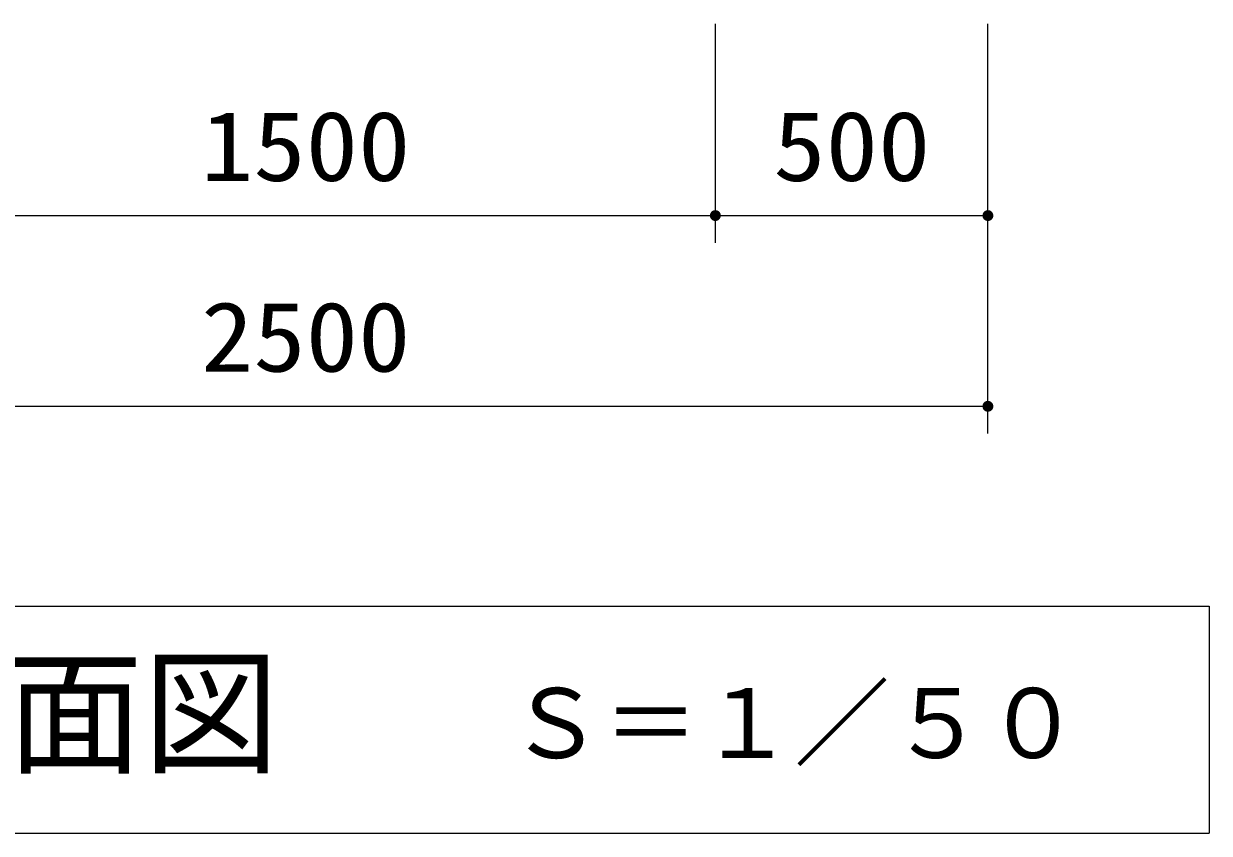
# Model space of a CAD drawing. Units: millimetres, scale not verified. Extents: x -14850 to 14850, y -10500 to 10500.
# Drawn here: x 874 to 3049, y -7805 to -6319 of the extents above; entities that cross this region are included whole.
import ezdxf
from ezdxf.enums import TextEntityAlignment as Align

# ---------------------------------------------------------------- set-up
doc = ezdxf.new("R2010")
doc.units = ezdxf.units.MM
doc.header["$LTSCALE"] = 50
doc.layers.add('0-0_機器', color=3, linetype='Continuous', lineweight=25)
doc.layers.add('0-5_製作', color=5, linetype='Continuous', lineweight=25)
doc.styles.add('ＭＳ ゴシック', font='')
doc.styles.get('ＭＳ ゴシック').set_extended_font_data('MS Gothic')

msp = doc.modelspace()

# ---------------------------------------------------------------- linework, layer by layer
at = {"layer": '0-0_機器'}
for p, q in [((-284, -7388.64), (3049.33, -7388.64)), ((3049.33, -7388.64), (3049.33, -7805.3)), ((-284, -7805.3), (3049.33, -7805.3))]:
    msp.add_line(p, q, dxfattribs=at)
at = {"layer": '0-5_製作', "color": 2}
for p, q in [((2143.15, -6721.59), (2143.15, -6319.44)), ((2643.15, -7071.59), (2643.15, -6319.44)), ((643.15, -6671.59), (2143.15, -6671.59)), ((2143.15, -6671.59), (2643.15, -6671.59)), ((143.15, -7021.59), (2643.15, -7021.59))]:
    msp.add_line(p, q, dxfattribs=at)
at = {"layer": '0-5_製作'}
for points in [[(2133.15, -6671.59), (2143.15, -6661.59), (2143.15, -6671.59)], [(2133.17, -6670.96), (2143.15, -6661.59), (2133.15, -6671.59)], [(2133.47, -6674.07), (2133.15, -6671.59), (2143.15, -6671.59)], [(2133.23, -6672.84), (2133.15, -6671.59), (2133.47, -6674.07)], [(2133.33, -6669.71), (2143.15, -6661.59), (2133.17, -6670.96)], [(2133.64, -6668.5), (2143.15, -6661.59), (2133.33, -6669.71)], [(2133.47, -6674.07), (2143.15, -6671.59), (2133.85, -6675.27)], [(2134.1, -6667.33), (2143.15, -6661.59), (2133.64, -6668.5)], [(2133.85, -6675.27), (2143.15, -6671.59), (2134.39, -6676.4)], [(2134.71, -6666.23), (2143.15, -6661.59), (2134.1, -6667.33)], [(2134.39, -6676.4), (2143.15, -6671.59), (2135.06, -6677.46)], [(2135.45, -6665.21), (2143.15, -6661.59), (2134.71, -6666.23)], [(2135.06, -6677.46), (2143.15, -6671.59), (2135.86, -6678.43)], [(2136.31, -6664.3), (2143.15, -6661.59), (2135.45, -6665.21)], [(2135.86, -6678.43), (2143.15, -6671.59), (2136.78, -6679.29)], [(2137.27, -6663.5), (2143.15, -6661.59), (2136.31, -6664.3)], [(2136.78, -6679.29), (2143.15, -6671.59), (2137.79, -6680.03)], [(2138.33, -6662.82), (2143.15, -6661.59), (2137.27, -6663.5)], [(2137.79, -6680.03), (2143.15, -6671.59), (2138.89, -6680.63)], [(2138.33, -6662.82), (2141.9, -6661.66), (2143.15, -6661.59)], [(2139.47, -6662.29), (2141.9, -6661.66), (2138.33, -6662.82)], [(2138.89, -6680.63), (2143.15, -6671.59), (2140.06, -6681.1)], [(2139.47, -6662.29), (2140.67, -6661.9), (2141.9, -6661.66)], [(2140.06, -6681.1), (2143.15, -6671.59), (2141.28, -6681.41)], [(2141.28, -6681.41), (2143.15, -6671.59), (2142.52, -6681.57)], [(2142.52, -6681.57), (2143.15, -6671.59), (2143.15, -6681.59)], [(2143.15, -6661.59), (2152.45, -6667.9), (2143.15, -6671.59)], [(2143.15, -6661.59), (2151.92, -6666.77), (2152.45, -6667.9)], [(2143.15, -6661.59), (2151.24, -6665.71), (2151.92, -6666.77)], [(2143.15, -6661.59), (2150.44, -6664.74), (2151.24, -6665.71)], [(2143.15, -6661.59), (2149.53, -6663.88), (2150.44, -6664.74)], [(2143.15, -6661.59), (2148.51, -6663.14), (2149.53, -6663.88)], [(2143.15, -6661.59), (2147.41, -6662.54), (2148.51, -6663.14)], [(2143.15, -6661.59), (2146.24, -6662.07), (2147.41, -6662.54)], [(2143.15, -6661.59), (2145.03, -6661.76), (2146.24, -6662.07)], [(2143.15, -6661.59), (2143.78, -6661.6), (2145.03, -6661.76)], [(2143.15, -6671.59), (2152.45, -6667.9), (2152.84, -6669.1)], [(2143.15, -6671.59), (2152.84, -6669.1), (2153.07, -6670.33)], [(2143.15, -6671.59), (2153.07, -6670.33), (2153.15, -6671.59)], [(2143.15, -6671.59), (2149.03, -6679.68), (2143.15, -6681.59)], [(2143.15, -6671.59), (2150, -6678.87), (2149.03, -6679.68)], [(2143.15, -6671.59), (2150.86, -6677.96), (2150, -6678.87)], [(2143.15, -6671.59), (2151.6, -6676.94), (2150.86, -6677.96)], [(2143.15, -6671.59), (2152.2, -6675.84), (2151.6, -6676.94)], [(2143.15, -6671.59), (2152.66, -6674.68), (2152.2, -6675.84)], [(2143.15, -6671.59), (2152.97, -6673.46), (2152.66, -6674.68)], [(2143.15, -6671.59), (2153.13, -6672.21), (2152.97, -6673.46)], [(2143.15, -6671.59), (2153.15, -6671.59), (2153.13, -6672.21)], [(2633.15, -6671.59), (2643.15, -6661.59), (2643.15, -6671.59)], [(2633.17, -6670.96), (2643.15, -6661.59), (2633.15, -6671.59)], [(2633.47, -6674.07), (2633.15, -6671.59), (2643.15, -6671.59)], [(2633.23, -6672.84), (2633.15, -6671.59), (2633.47, -6674.07)], [(2633.33, -6669.71), (2643.15, -6661.59), (2633.17, -6670.96)], [(2633.64, -6668.5), (2643.15, -6661.59), (2633.33, -6669.71)], [(2633.47, -6674.07), (2643.15, -6671.59), (2633.85, -6675.27)], [(2634.1, -6667.33), (2643.15, -6661.59), (2633.64, -6668.5)], [(2633.85, -6675.27), (2643.15, -6671.59), (2634.39, -6676.4)], [(2634.71, -6666.23), (2643.15, -6661.59), (2634.1, -6667.33)], [(2634.39, -6676.4), (2643.15, -6671.59), (2635.06, -6677.46)], [(2635.45, -6665.21), (2643.15, -6661.59), (2634.71, -6666.23)], [(2635.06, -6677.46), (2643.15, -6671.59), (2635.86, -6678.43)], [(2636.31, -6664.3), (2643.15, -6661.59), (2635.45, -6665.21)], [(2635.86, -6678.43), (2643.15, -6671.59), (2636.78, -6679.29)], [(2636.31, -6664.3), (2641.9, -6661.66), (2643.15, -6661.59)], [(2637.27, -6663.5), (2641.9, -6661.66), (2636.31, -6664.3)], [(2636.78, -6679.29), (2643.15, -6671.59), (2637.79, -6680.03)], [(2637.27, -6663.5), (2640.66, -6661.9), (2641.9, -6661.66)], [(2638.33, -6662.82), (2640.66, -6661.9), (2637.27, -6663.5)], [(2637.79, -6680.03), (2643.15, -6671.59), (2638.89, -6680.63)], [(2638.33, -6662.82), (2639.47, -6662.29), (2640.66, -6661.9)], [(2638.89, -6680.63), (2643.15, -6671.59), (2640.06, -6681.1)], [(2640.06, -6681.1), (2643.15, -6671.59), (2641.28, -6681.41)], [(2641.28, -6681.41), (2643.15, -6671.59), (2642.52, -6681.57)], [(2642.52, -6681.57), (2643.15, -6671.59), (2643.15, -6681.59)], [(2643.15, -6661.59), (2651.91, -6666.77), (2643.15, -6671.59)], [(2643.15, -6661.59), (2651.24, -6665.71), (2651.91, -6666.77)], [(2643.15, -6661.59), (2650.44, -6664.74), (2651.24, -6665.71)], [(2643.15, -6661.59), (2649.53, -6663.88), (2650.44, -6664.74)], [(2643.15, -6661.59), (2648.51, -6663.14), (2649.53, -6663.88)], [(2643.15, -6661.59), (2647.41, -6662.54), (2648.51, -6663.14)], [(2643.15, -6661.59), (2646.24, -6662.07), (2647.41, -6662.54)], [(2643.15, -6661.59), (2645.03, -6661.76), (2646.24, -6662.07)], [(2643.15, -6661.59), (2643.78, -6661.6), (2645.03, -6661.76)], [(2643.15, -6671.59), (2651.91, -6666.77), (2652.45, -6667.9)], [(2643.15, -6671.59), (2652.45, -6667.9), (2652.84, -6669.1)], [(2643.15, -6671.59), (2652.84, -6669.1), (2653.07, -6670.33)], [(2643.15, -6671.59), (2653.07, -6670.33), (2653.15, -6671.59)], [(2643.15, -6671.59), (2650.86, -6677.96), (2643.15, -6681.59)], [(2643.15, -6671.59), (2651.59, -6676.94), (2650.86, -6677.96)], [(2643.15, -6671.59), (2652.2, -6675.84), (2651.59, -6676.94)], [(2643.15, -6671.59), (2652.66, -6674.68), (2652.2, -6675.84)], [(2643.15, -6671.59), (2652.97, -6673.46), (2652.66, -6674.68)], [(2643.15, -6671.59), (2653.13, -6672.21), (2652.97, -6673.46)], [(2643.15, -6671.59), (2653.15, -6671.59), (2653.13, -6672.21)], [(2143.15, -6681.59), (2149.03, -6679.68), (2147.97, -6680.35)], [(2143.15, -6681.59), (2147.97, -6680.35), (2144.41, -6681.51)], [(2144.41, -6681.51), (2147.97, -6680.35), (2146.83, -6680.88)], [(2144.41, -6681.51), (2146.83, -6680.88), (2145.64, -6681.27)], [(2643.15, -6681.59), (2650.86, -6677.96), (2650, -6678.87)], [(2643.15, -6681.59), (2650, -6678.87), (2644.4, -6681.51)], [(2644.4, -6681.51), (2650, -6678.87), (2649.03, -6679.68)], [(2644.4, -6681.51), (2649.03, -6679.68), (2645.64, -6681.27)], [(2645.64, -6681.27), (2649.03, -6679.68), (2647.97, -6680.35)], [(2645.64, -6681.27), (2647.97, -6680.35), (2646.83, -6680.88)], [(2633.15, -7021.59), (2643.15, -7011.59), (2643.15, -7021.59)], [(2633.17, -7020.96), (2643.15, -7011.59), (2633.15, -7021.59)], [(2633.47, -7024.07), (2633.15, -7021.59), (2643.15, -7021.59)], [(2633.23, -7022.84), (2633.15, -7021.59), (2633.47, -7024.07)], [(2633.33, -7019.71), (2643.15, -7011.59), (2633.17, -7020.96)], [(2633.64, -7018.5), (2643.15, -7011.59), (2633.33, -7019.71)], [(2633.47, -7024.07), (2643.15, -7021.59), (2633.85, -7025.27)], [(2634.1, -7017.33), (2643.15, -7011.59), (2633.64, -7018.5)], [(2633.85, -7025.27), (2643.15, -7021.59), (2634.39, -7026.4)], [(2634.71, -7016.23), (2643.15, -7011.59), (2634.1, -7017.33)], [(2634.39, -7026.4), (2643.15, -7021.59), (2635.06, -7027.46)], [(2635.45, -7015.21), (2643.15, -7011.59), (2634.71, -7016.23)], [(2635.06, -7027.46), (2643.15, -7021.59), (2635.86, -7028.43)], [(2636.31, -7014.3), (2643.15, -7011.59), (2635.45, -7015.21)], [(2635.86, -7028.43), (2643.15, -7021.59), (2636.78, -7029.29)], [(2637.27, -7013.5), (2643.15, -7011.59), (2636.31, -7014.3)], [(2636.78, -7029.29), (2643.15, -7021.59), (2637.79, -7030.03)], [(2637.27, -7013.5), (2641.9, -7011.66), (2643.15, -7011.59)], [(2638.33, -7012.82), (2641.9, -7011.66), (2637.27, -7013.5)], [(2637.79, -7030.03), (2643.15, -7021.59), (2638.89, -7030.63)], [(2638.33, -7012.82), (2640.66, -7011.9), (2641.9, -7011.66)], [(2639.47, -7012.29), (2640.66, -7011.9), (2638.33, -7012.82)], [(2638.89, -7030.63), (2643.15, -7021.59), (2640.06, -7031.1)], [(2640.06, -7031.1), (2643.15, -7021.59), (2641.28, -7031.41)], [(2641.28, -7031.41), (2643.15, -7021.59), (2642.52, -7031.57)], [(2642.52, -7031.57), (2643.15, -7021.59), (2643.15, -7031.59)], [(2643.15, -7011.59), (2652.45, -7017.9), (2643.15, -7021.59)], [(2643.15, -7011.59), (2651.91, -7016.77), (2652.45, -7017.9)], [(2643.15, -7011.59), (2651.24, -7015.71), (2651.91, -7016.77)], [(2643.15, -7011.59), (2650.44, -7014.74), (2651.24, -7015.71)], [(2643.15, -7011.59), (2649.53, -7013.88), (2650.44, -7014.74)], [(2643.15, -7011.59), (2648.51, -7013.14), (2649.53, -7013.88)], [(2643.15, -7011.59), (2647.41, -7012.54), (2648.51, -7013.14)], [(2643.15, -7011.59), (2646.24, -7012.07), (2647.41, -7012.54)], [(2643.15, -7011.59), (2645.03, -7011.76), (2646.24, -7012.07)], [(2643.15, -7011.59), (2643.78, -7011.6), (2645.03, -7011.76)], [(2643.15, -7021.59), (2652.45, -7017.9), (2652.84, -7019.1)], [(2643.15, -7021.59), (2652.84, -7019.1), (2653.07, -7020.33)], [(2643.15, -7021.59), (2653.07, -7020.33), (2653.15, -7021.59)], [(2643.15, -7021.59), (2650, -7028.87), (2643.15, -7031.59)], [(2643.15, -7021.59), (2650.86, -7027.96), (2650, -7028.87)], [(2643.15, -7021.59), (2651.59, -7026.94), (2650.86, -7027.96)], [(2643.15, -7021.59), (2652.2, -7025.84), (2651.59, -7026.94)], [(2643.15, -7021.59), (2652.66, -7024.68), (2652.2, -7025.84)], [(2643.15, -7021.59), (2652.97, -7023.46), (2652.66, -7024.68)], [(2643.15, -7021.59), (2653.13, -7022.21), (2652.97, -7023.46)], [(2643.15, -7021.59), (2653.15, -7021.59), (2653.13, -7022.21)], [(2643.15, -7031.59), (2650, -7028.87), (2649.03, -7029.68)], [(2643.15, -7031.59), (2649.03, -7029.68), (2644.4, -7031.51)], [(2644.4, -7031.51), (2649.03, -7029.68), (2647.97, -7030.35)], [(2644.4, -7031.51), (2647.97, -7030.35), (2645.64, -7031.27)], [(2645.64, -7031.27), (2647.97, -7030.35), (2646.83, -7030.88)]]:
    msp.add_solid(points, dxfattribs=at)

# ---------------------------------------------------------------- texts
at = {"layer": '0-0_機器', "color": 4, "style": 'ＭＳ ゴシック'}
for s, height, p in [('Ｂ－Ｂ断面図', 183.3, (-156.91, -7730.72)), ('Ｓ＝１／５０', 128.4, (1762.52, -7705.59))]:
    msp.add_text(s, height=height, dxfattribs=at).set_placement(p, align=Align.BOTTOM_LEFT)
at = {"layer": '0-5_製作', "color": 4, "style": 'ＭＳ ゴシック', "width": 1.1}
for s, p in [('1500', (1199.4, -6646.59)), ('500', (2249.4, -6646.59)), ('2500', (1199.4, -6996.59))]:
    msp.add_text(s, height=128.4, dxfattribs=at).set_placement(p, align=Align.BOTTOM_LEFT)

doc.saveas('drawing.dxf')
